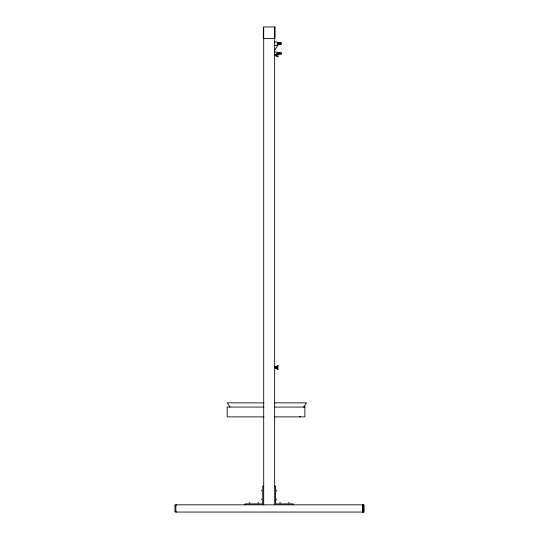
<?xml version="1.0" encoding="UTF-8"?>
<svg xmlns="http://www.w3.org/2000/svg" width="539" height="539" viewBox="0 0 539 539"><rect width="100%" height="100%" fill="white"/><g stroke="black" fill="none" stroke-linecap="round" stroke-linejoin="round"><path stroke-width="0.81" d="M276.622 55.719L276.52 55.315M280.469 43.194L279.505 43.16L279.546 43.753M280.469 43.767L280.556 43.16M279.546 53.226C279.02 54.89 281.58 52.552 280.556 53.812M281.425 43.814L281.419 43.046M281.257 54.109L281.324 53.051M276.467 54.412L275.955 54.655L276.622 54.661M276.527 366.783L276.096 366.783L277.929 365.604L277.929 369.289M274.661 54.715C275.173 52.209 275.436 57.969 275.928 55.349M279.377 43.268L279.465 43.713M275.928 367.726C275.503 370.199 275.106 365.213 274.823 366.783M276.069 54.789L276.278 54.365M274.614 54.506C275.712 56.339 276.46 55.389 274.917 54.655M274.897 366.877L275.53 368.076L275.058 366.783M275.624 367.827L276.042 367.827M303.706 407.073L306.509 402.876L274.398 402.876M274.661 50.161L279.33 43.376M276.379 54.81L277.733 54.601M276.379 367.18C279.97 366.264 275.806 368.272 276.527 366.722M281.082 44.07L278.164 44.009L281.358 43.895M276.096 54.412L277.929 53.233L276.622 54.378M276.541 366.816L277.929 365.604M280.59 43.713L279.546 43.693M279.465 53.26L275.442 54.789M277.733 366.971C272.902 366.271 281.493 371.87 276.379 368.056M276.527 54.769L277.929 53.887M276.379 55.685L277.929 56.871L276.534 55.712M279.505 43.221L280.381 43.12M279.505 53.3L280.516 53.287M281.169 54.082L278.164 54.089M274.277 41.981L277.228 41.981L277.228 45.465L274.277 45.465M281.432 43.181L278.164 42.824L278.164 44.656M278.164 42.884L281.082 42.824M279.633 43.713L280.381 43.774M274.277 52.061L277.228 52.061L277.228 53.967M281.122 52.97L278.164 52.903L278.164 54.735M278.164 52.97L281.082 52.903M280.381 53.853L279.546 53.833M276.022 54.506L276.399 54.506M275.672 55.456L276.042 55.456M275.597 55.605L275.975 55.605M275.53 55.699L275.901 55.699M275.597 367.975L275.975 367.975M275.53 368.076L275.901 368.076M263.928 402.876L227.195 402.876L229.991 407.073M304.171 406.372L304.872 406.372L304.872 416.876L274.742 416.876M263.942 407.073L227.195 407.073L227.195 416.876L263.942 416.876M274.802 407.073L304.872 407.073M299.664 416.762L300.594 416.762M263.699 486.158L262.769 486.158L262.769 503.884L245.036 503.884L245.036 504.821M274.661 486.158L275.597 486.158L275.597 503.884L293.324 503.884L293.324 504.821M249.038 502.813L249.975 502.813M257.905 502.813L258.835 502.813M279.6 502.813L280.529 502.813M288.466 502.813L289.396 502.813M363.131 504.821L175.869 504.821L175.869 512.05L363.131 512.05M176.509 504.935L174.939 504.935L174.939 511.935L176.509 511.935M362.491 504.935L364.061 504.935L364.061 511.935L362.491 511.935M363.427 504.935L363.427 511.935M363.131 504.935L363.131 511.935M362.491 504.821L362.491 512.05M277.929 53.186L277.929 56.918M276.669 490.16L276.669 491.09M276.669 499.02L276.669 499.956M276.527 54.351L276.527 55.753M274.661 27.3L274.661 504.821M263.699 27.3L263.699 504.821M261.698 490.119L261.698 491.056M261.698 498.986L261.698 499.916M275.011 26.95L263.349 26.95L263.349 38.613L275.011 38.613L275.011 26.95"/></g></svg>
